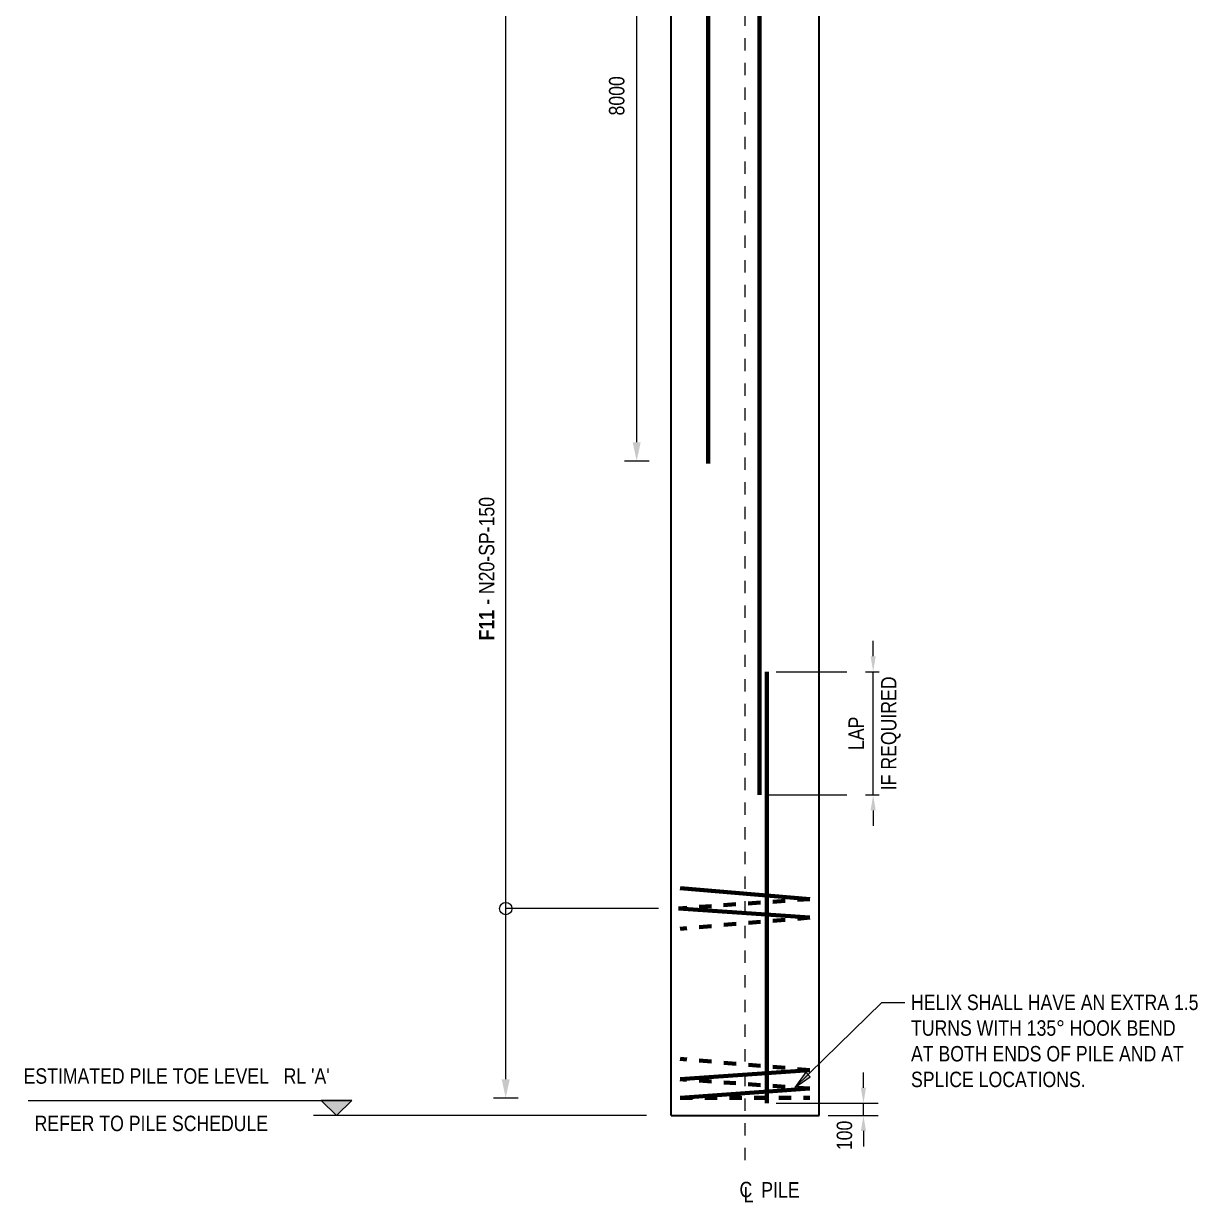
# Model space of a CAD drawing. Header units: metres. Extents: x 1.3 to 20.2, y -17.3 to 3.8.
# Drawn here: x 2.65 to 12.22, y -17.3 to -7.74 of the extents above; entities that cross this region are included whole.
import ezdxf

# ---------------------------------------------------------------- set-up
doc = ezdxf.new("R2010")
doc.units = ezdxf.units.M
doc.linetypes.add('JacobsCenter', pattern=[0.015, 0.009, -0.0015, 0.003, -0.0015])
doc.linetypes.add('JacobsDash', pattern=[0.0045, 0.003, -0.0015])
doc.layers.get('Defpoints').update_dxf_attribs({"color": 41})
for name, color, linetype, lineweight in [('A-ANNO-DIMS', 7, 'Continuous', 9), ('A-ANNO-NOTE', 7, 'Continuous', 9), ('A-DETL', 7, 'Continuous', 13), ('A-DETL-GENF', 7, 'Continuous', 9), ('G-ANNO-TEXT', 7, 'Continuous', 9)]:
    doc.layers.add(name, color=color, linetype=linetype, lineweight=lineweight)
doc.styles.add('Arial Narrow_2', font='ARIALN.TTF', dxfattribs={"height": 0.125})
doc.styles.add('Arial Narrow_4', font='ARIALN.TTF', dxfattribs={"height": 0.0025})
doc.styles.add('Arial Narrow_B', font='ARIALNB.TTF', dxfattribs={"height": 0.125})
doc.dimstyles.new('Dimension_Standard_O__mm_', dxfattribs={"dimscale": 0.3048, "dimtxt": 0.127929, "dimasz": 0.410105, "dimexe": 0.393701, "dimexo": 0.246063, "dimgap": 0.246063, "dimtad": 1, "dimdec": 0, "dimlfac": 1000, "dimzin": 0, "dimdsep": 46, "dimtxsty": 'Arial Narrow_2', "dimsah": 1, "dimcen": 0.09, "dimaunit": 1, "dimadec": 4, "dimazin": 0, "dimtfac": 1, "dimtdec": 4, "dimtix": 1, "dimtmove": 0, "dimatfit": 3, "dimfxl": 1, "dimtvp": 1, "dimtfill": 1, "dimtolj": 1, "dimtzin": 0, "dimlwd": 18, "dimlwe": 18, "dimarcsym": 2})
doc.dimstyles.new('Dimension_Standard_T__mm_', dxfattribs={"dimscale": 0.3048, "dimtxt": 0.127929, "dimasz": 0.410105, "dimexe": 0.393701, "dimexo": 0.246063, "dimgap": 0.164042, "dimtad": 1, "dimdec": 0, "dimlfac": 1000, "dimzin": 0, "dimdsep": 46, "dimtxsty": 'Arial Narrow_2', "dimsah": 1, "dimcen": 0.09, "dimaunit": 1, "dimadec": 4, "dimazin": 0, "dimtfac": 1, "dimtdec": 4, "dimtix": 1, "dimtmove": 2, "dimatfit": 3, "dimfxl": 1, "dimtvp": 1, "dimtolj": 1, "dimtzin": 0, "dimlwd": 18, "dimlwe": 18, "dimarcsym": 2})

# ---------------------------------------------------------------- blocks, each defined once
blk = doc.blocks.new('T2DExtentArrowReinf2 - Extent-9206425-DRG-2873046 - PILE ELAVATION')
at = {"layer": 'A-DETL-GENF'}
for p, q in [((0, 0.01), (0, -0.0383)), ((0.15, 0), (5.8064, 0)), ((5.9564, -0.6161), (5.9564, 0))]:
    blk.add_line(p, q, dxfattribs=at)
blk = doc.blocks.new('T2DExtentArrowReinf2 - Extent-9206427-DRG-2873046 - PILE ELAVATION')
at = {"layer": 'A-DETL-GENF'}
for p, q in [((0, 0.01), (0, -0.0383)), ((0.15, 0), (8.9726, 0)), ((9.1226, -0.6161), (9.1226, 0))]:
    blk.add_line(p, q, dxfattribs=at)
blk = doc.blocks.new('CS_Annot_Centreline Symbol4 - CS_Annot_Centreline Symbol-6057300-DRG-2873046 - PILE ELAVATION')
at = {"layer": 'A-ANNO-NOTE', "char_height": 0.0025, "attachment_point": 1, "style": 'Arial Narrow_4'}
for s, insert, width in [('C  ', (-0.00109, 0.00476), 0.0044093), ('L', (-0.00041, 0.00392), 0.0019241)]:
    blk.add_mtext(s, dxfattribs=dict(at, insert=insert, width=width))
blk = doc.blocks.new('DIMBLOCK4-DRG-2873046 - PILE ELAVATION')
at = {"layer": 'A-ANNO-DIMS', "color": 0, "lineweight": 18, "transparency": 16777216}
for p, q in [((9.4582, -16.3691), (9.4582, -16.2441)), ((8.7506, -16.4941), (9.5782, -16.4941)), ((9.4582, -16.5941), (9.4582, -16.4941)), ((9.173, -16.5941), (9.5782, -16.5941)), ((9.4582, -16.7191), (9.4582, -16.8441))]:
    blk.add_line(p, q, dxfattribs=at)
at = {"layer": 'A-ANNO-DIMS', "color": 0, "transparency": 16777216}
for points in [[(9.4374, -16.3691), (9.4791, -16.3691), (9.4582, -16.4941)], [(9.4374, -16.7191), (9.4791, -16.7191), (9.4582, -16.5941)]]:
    blk.add_solid(points, dxfattribs=at)
at = {"layer": 'Defpoints', "color": 0, "transparency": 16777216}
for p in [(8.6756, -16.4941), (9.4582, -16.4941), (9.098, -16.5941)]:
    blk.add_point(p, dxfattribs=at)
at = {"layer": 'A-ANNO-DIMS', "color": 0, "lineweight": 18, "transparency": 16777216, "insert": (9.2413, -16.8746), "char_height": 0.125, "width": 0.285099, "attachment_point": 1, "rotation": 90, "line_spacing_factor": 0.974696, "style": 'Arial Narrow_2'}
blk.add_mtext('\\A1;100', dxfattribs=at)
blk = doc.blocks.new('DIMBLOCK5-DRG-2873046 - PILE ELAVATION')
at = {"layer": 'A-ANNO-DIMS', "color": 0, "lineweight": 18, "transparency": 16777216}
for p, q in [((9.5369, -12.8691), (9.5369, -12.7441)), ((8.7506, -12.9941), (9.6569, -12.9941)), ((9.5369, -13.9941), (9.5369, -12.9941)), ((8.6906, -13.9941), (9.6569, -13.9941)), ((9.5369, -14.1191), (9.5369, -14.2441))]:
    blk.add_line(p, q, dxfattribs=at)
at = {"layer": 'A-ANNO-DIMS', "color": 0, "transparency": 16777216}
for points in [[(9.5161, -12.8691), (9.5578, -12.8691), (9.5369, -12.9941)], [(9.5161, -14.1191), (9.5578, -14.1191), (9.5369, -13.9941)]]:
    blk.add_solid(points, dxfattribs=at)
at = {"layer": 'Defpoints', "color": 0, "transparency": 16777216}
for p in [(8.6756, -12.9941), (9.5369, -12.9941), (8.6156, -13.9941)]:
    blk.add_point(p, dxfattribs=at)
at = {"layer": 'A-ANNO-DIMS', "color": 0, "lineweight": 18, "transparency": 16777216, "char_height": 0.125, "width": 1.111154, "attachment_point": 5, "rotation": 90, "style": 'Arial Narrow_2', "bg_fill": 3, "box_fill_scale": 1.1, "bg_fill_color": 256, "bg_fill_true_color": 13158600, "bg_fill_transparency": 0}
for s, insert in [('\\A1;LAP', (9.3994, -13.4941)), ('\\A1;IF REQUIRED', (9.6804, -13.4941))]:
    blk.add_mtext(s, dxfattribs=dict(at, insert=insert))
blk = doc.blocks.new('SYM_ANO_Level1 - FINISHED LEVEL-9206403-DRG-2873046 - PILE ELAVATION')
at = {"layer": 'A-ANNO-NOTE'}
blk.add_hatch(color=256, dxfattribs=at).paths.add_polyline_path([(0, 0), (0.00247, -0.00247), (-0.00247, -0.00247)])
for p, q in [((-0.00247, 0), (0.00253, 0)), ((0, 0), (-0.00247, -0.00247)), ((0.00247, -0.00247), (0, 0)), ((-0.00247, -0.00247), (0.00247, -0.00247)), ((0.05, -0.00247), (-0.00247, -0.00247))]:
    blk.add_line(p, q, dxfattribs=at)
blk = doc.blocks.new('SymbolReinfLoop - Loop-7876044-DRG-2873046 - PILE ELAVATION')
at = {"layer": 'A-ANNO-NOTE', "lineweight": 13}
blk.add_circle((0, 0), 0.001, dxfattribs=at)

msp = doc.modelspace()

# ---------------------------------------------------------------- hatches: boundary and pattern name
at = {"layer": 'A-ANNO-NOTE'}
for points in [[(7.6193, -11.2838), (7.6518, -11.1338), (7.5868, -11.1338)], [(6.5573, -16.4501), (6.5898, -16.3001), (6.5248, -16.3001), (6.527, -16.3103)]]:
    msp.add_hatch(color=256, dxfattribs=at).paths.add_polyline_path(points)
at = {"layer": 'G-ANNO-TEXT'}
msp.add_hatch(color=256, dxfattribs=at).paths.add_polyline_path([(8.9009, -16.3657), (9.0258, -16.279), (8.9907, -16.243)])

# ---------------------------------------------------------------- linework, layer by layer
at = {"layer": 'A-ANNO-NOTE'}
for p, q in [((7.6193, -11.1338), (7.6193, -11.0838)), ((7.5193, -11.2838), (7.7193, -11.2838)), ((6.5573, -16.3001), (6.5573, -16.2501)), ((6.4573, -16.4501), (6.6573, -16.4501))]:
    msp.add_line(p, q, dxfattribs=at)
at = {"layer": 'A-DETL', "lineweight": 70}
for p, q in [((8.6156, -13.9941), (8.6156, 2.9115)), ((8.198, -11.3059), (8.198, -2.6059)), ((8.6756, -16.4941), (8.6756, -12.9941)), ((7.973, -14.7487), (9.023, -14.8387)), ((7.958, -14.9137), (9.023, -14.9887)), ((7.973, -16.3001), (9.023, -16.2251)), ((7.973, -16.4501), (9.023, -16.3751))]:
    msp.add_line(p, q, dxfattribs=at)
at = {"layer": 'A-DETL', "linetype": 'JacobsCenter', "lineweight": 9}
msp.add_line((8.498, -16.9562), (8.498, 2.1438), dxfattribs=at)
at = {"layer": 'A-DETL', "lineweight": 35}
for p, q in [((7.898, -16.5941), (7.898, 1.9615)), ((9.098, -16.5941), (9.098, 1.9115)), ((7.898, -16.5941), (9.098, -16.5941))]:
    msp.add_line(p, q, dxfattribs=at)
at = {"layer": 'A-DETL', "lineweight": 9}
msp.add_line((7.7973, -14.9156), (6.5573, -14.9156), dxfattribs=at)
at = {"layer": 'A-DETL', "linetype": 'JacobsDash', "lineweight": 70}
for p, q in [((9.023, -14.8387), (7.958, -14.9137)), ((9.023, -14.9887), (7.973, -15.0787)), ((9.023, -16.2251), (7.973, -16.1351)), ((9.023, -16.3751), (7.973, -16.3001)), ((7.973, -16.4501), (9.023, -16.4501)), ((7.973, -16.4501), (9.023, -16.4501))]:
    msp.add_line(p, q, dxfattribs=at)
at = {"layer": 'A-DETL'}
msp.add_line((7.698, -16.5941), (4.998, -16.5941), dxfattribs=at)
at = {"layer": 'G-ANNO-TEXT'}
for p, q in [((8.9009, -16.3657), (9.6084, -15.6758)), ((9.6084, -15.6758), (9.7939, -15.6758)), ((8.9907, -16.243), (8.9009, -16.3657)), ((9.0258, -16.279), (8.9907, -16.243)), ((8.9009, -16.3657), (9.0258, -16.279))]:
    msp.add_line(p, q, dxfattribs=at)

# ---------------------------------------------------------------- block references
at = {"layer": 'A-ANNO-NOTE', "xscale": 50, "yscale": 50, "zscale": 50}
for name, p in [('SymbolReinfLoop - Loop-7876044-DRG-2873046 - PILE ELAVATION', (6.5573, -14.9156)), ('CS_Annot_Centreline Symbol4 - CS_Annot_Centreline Symbol-6057300-DRG-2873046 - PILE ELAVATION', (8.5076, -17.3692))]:
    msp.add_blockref(name, p, dxfattribs=at)
at = {"layer": 'A-DETL-GENF'}
for name, p, rotation in [('T2DExtentArrowReinf2 - Extent-9206425-DRG-2873046 - PILE ELAVATION', (7.6193, -11.2838), 89.99999999999993), ('T2DExtentArrowReinf2 - Extent-9206427-DRG-2873046 - PILE ELAVATION', (6.5573, -16.4501), 89.99999999999991)]:
    msp.add_blockref(name, p, dxfattribs=dict(at, rotation=rotation))

# ---------------------------------------------------------------- texts
at = {"layer": 'A-ANNO-NOTE', "char_height": 0.125, "attachment_point": 1, "style": 'Arial Narrow_2', "bg_fill": 3, "box_fill_scale": 1, "bg_fill_color": 256, "bg_fill_true_color": 13158600, "bg_fill_transparency": 0}
for s, insert in [("ESTIMATED PILE TOE LEVEL   RL 'A'", (2.6478, -16.2107)), ('PILE', (8.6302, -17.1339))]:
    msp.add_mtext(s, dxfattribs=dict(at, insert=insert))
at = {"layer": 'G-ANNO-TEXT', "char_height": 0.125, "attachment_point": 1, "rotation": 90, "bg_fill": 3, "box_fill_scale": 1, "bg_fill_color": 256, "bg_fill_transparency": 0}
for s, insert, style in [('8000', (7.3947, -8.4834), 'Arial Narrow_2'), ('F11', (6.34, -12.7404), 'Arial Narrow_B')]:
    msp.add_mtext(s, dxfattribs=dict(at, insert=insert, style=style))
at = {"layer": 'G-ANNO-TEXT', "char_height": 0.125, "attachment_point": 1, "style": 'Arial Narrow_2', "bg_fill": 3, "box_fill_scale": 1, "bg_fill_color": 256, "bg_fill_transparency": 0}
for s, insert in [('HELIX SHALL HAVE AN EXTRA 1.5 ', (9.8439, -15.6133)), ('TURNS WITH 135° HOOK BEND ', (9.8439, -15.8216)), ('AT BOTH ENDS OF PILE AND AT ', (9.8439, -16.03)), ('SPLICE LOCATIONS.', (9.8439, -16.2383))]:
    msp.add_mtext(s, dxfattribs=dict(at, insert=insert))
at = {"layer": 'G-ANNO-TEXT', "insert": (2.737, -16.5949), "char_height": 0.125, "attachment_point": 1, "style": 'Arial Narrow_2', "bg_fill": 3, "box_fill_scale": 1, "bg_fill_color": 256, "bg_fill_true_color": 13158600, "bg_fill_transparency": 0}
msp.add_mtext('REFER TO PILE SCHEDULE', dxfattribs=at)

# ---------------------------------------------------------------- dimensions: what is measured, and where the dimension line sits
at = {"layer": 'A-ANNO-DIMS', "lineweight": 18}
dim = msp.add_linear_dim(base=(9.4582, -16.4941), p1=(9.098, -16.5941), p2=(8.6756, -16.4941), angle=90, dimstyle='Dimension_Standard_T__mm_', override={"dimpost": '<>', "dimfxl": 0.434063}, dxfattribs=at)
dim.commit()
dim.dimension.update_dxf_attribs({"geometry": 'DIMBLOCK4-DRG-2873046 - PILE ELAVATION', "text_midpoint": (9.3247, -16.7321), "dimtype": 160, "text_rotation": 90})

# ---------------------------------------------------------------- next in the draw order: block references
at = {"layer": 'A-ANNO-NOTE', "xscale": 50, "yscale": 50, "zscale": 50, "rotation": 180}
msp.add_blockref('SYM_ANO_Level1 - FINISHED LEVEL-9206403-DRG-2873046 - PILE ELAVATION', (5.1855, -16.5941), dxfattribs=at)

# ---------------------------------------------------------------- next in the draw order: texts
at = {"layer": 'G-ANNO-TEXT', "insert": (6.34, -12.4923), "char_height": 0.125, "attachment_point": 1, "rotation": 90, "style": 'Arial Narrow_2', "bg_fill": 3, "box_fill_scale": 1, "bg_fill_color": 256, "bg_fill_transparency": 0}
msp.add_mtext(' - N20-SP-150', dxfattribs=at)

# ---------------------------------------------------------------- next in the draw order: dimensions: what is measured, and where the dimension line sits
at = {"layer": 'A-ANNO-DIMS', "lineweight": 18}
dim = msp.add_linear_dim(base=(9.5369, -12.9941), p1=(8.6156, -13.9941), p2=(8.6756, -12.9941), angle=90, text='LAP\\XIF REQUIRED', dimstyle='Dimension_Standard_O__mm_', override={"dimpost": '<>', "dimfxl": 1.001798}, dxfattribs=at)
dim.commit()
dim.dimension.update_dxf_attribs({"geometry": 'DIMBLOCK5-DRG-2873046 - PILE ELAVATION', "text_midpoint": (9.5369, -13.4941)})

doc.saveas('drawing.dxf')
